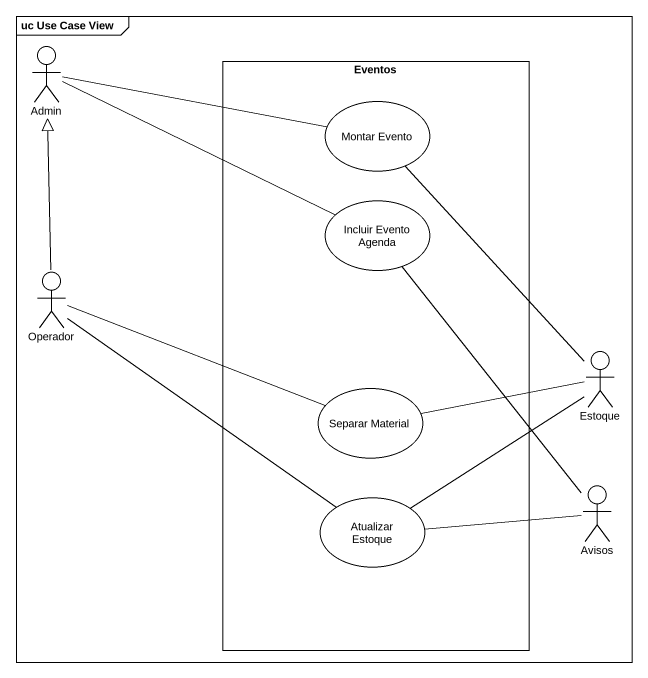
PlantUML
@startuml
mainframe uc Use Case View
actor Admin
rectangle Eventos {
  usecase "Montar Evento" as Montar_Evento
  usecase "Incluir Evento Agenda" as Incluir_Evento_Agenda
  usecase "Separar Material" as Separar_Material
  usecase "Atualizar Estoque" as Atualizar_Estoque
}
actor Operador
actor Estoque
actor Avisos
Admin -right- Montar_Evento
Admin -right- Incluir_Evento_Agenda
Operador -up-|> Admin
Operador -right- Separar_Material
Operador -- Atualizar_Estoque
Estoque -up- Montar_Evento
Estoque -left- Separar_Material
Estoque -left- Atualizar_Estoque
Avisos -up- Incluir_Evento_Agenda
Avisos -left- Atualizar_Estoque
@enduml
